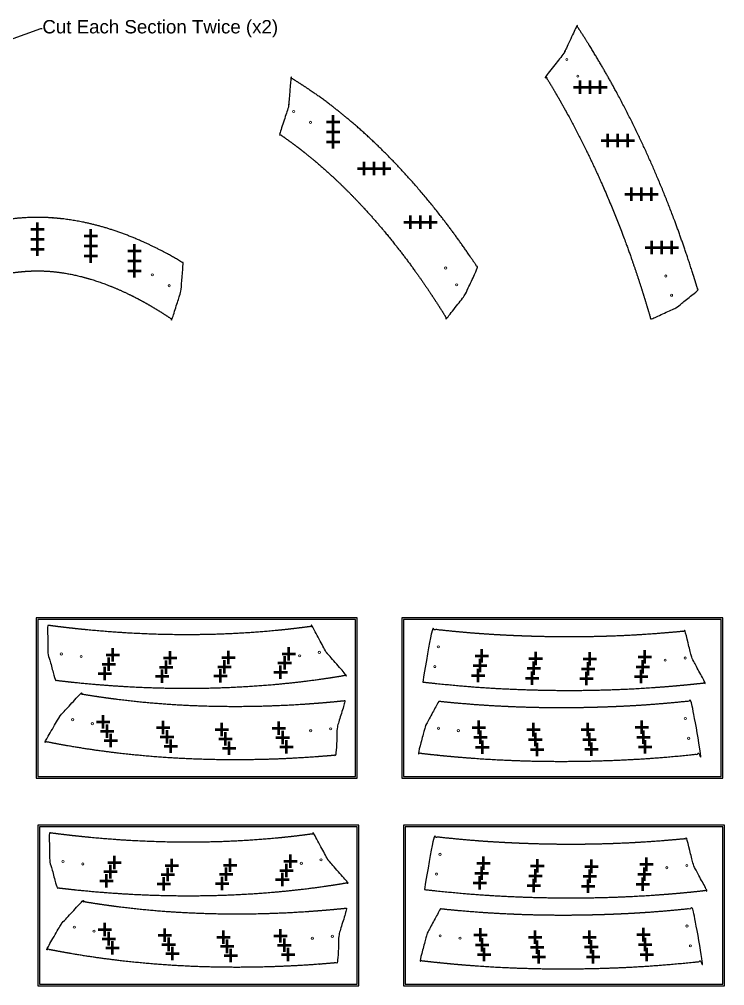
# Model space of a CAD drawing. Header units: inches. Extents: x -241 to 10083, y -1696 to 1281.
# Drawn here: x 5357.7 to 5568.6, y -1667.6 to -1378.5 of the extents above; entities that cross this region are included whole.
import ezdxf
from ezdxf import colors
from ezdxf.entities.mleader import LeaderData, LeaderLine
from ezdxf.math import Vec2, Vec3

# ---------------------------------------------------------------- set-up
doc = ezdxf.new("R2010")
doc.units = ezdxf.units.IN
doc.header["$MEASUREMENT"] = 0
doc.header["$PDMODE"] = 2
doc.header["$PDSIZE"] = 2
for name, color, linetype, lineweight in [('Annotation', 7, 'Continuous', 9), ('Drilling', 3, 'Continuous', 13), ('Engrave', 4, 'Continuous', 50)]:
    doc.layers.add(name, color=color, linetype=linetype, lineweight=lineweight)
doc.layers.add('Cut Sheet', color=1, linetype='Continuous')
doc.styles.get("Standard").update_dxf_attribs({"font": 'Arial.ttf'})

# ---------------------------------------------------------------- blocks, each defined once
blk = doc.blocks.new('*U962')
at = {"layer": 'Engrave'}
blk.add_point((0, 0), dxfattribs=at)
blk = doc.blocks.new('*U963')
at = {"layer": 'Engrave', "color": 0, "linetype": 'ByBlock', "lineweight": -2, "transparency": 16777216}
for p in [(0, 0), (3, 0), (6, 0)]:
    blk.add_blockref('*U962', p, dxfattribs=at)
blk = doc.blocks.new('*U964')
at = {"layer": 'Engrave'}
blk.add_point((0, 0), dxfattribs=at)
blk = doc.blocks.new('*U965')
at = {"layer": 'Engrave', "color": 0, "linetype": 'ByBlock', "lineweight": -2, "transparency": 16777216}
for p in [(0, 0), (3, 0), (6, 0)]:
    blk.add_blockref('*U964', p, dxfattribs=at)
blk = doc.blocks.new('*U966')
at = {"layer": 'Engrave'}
blk.add_point((0, 0), dxfattribs=at)
blk = doc.blocks.new('*U967')
at = {"layer": 'Engrave', "color": 0, "linetype": 'ByBlock', "lineweight": -2, "transparency": 16777216}
for p in [(0, 0), (3, 0), (6, 0)]:
    blk.add_blockref('*U966', p, dxfattribs=at)
blk = doc.blocks.new('*U968')
at = {"layer": 'Engrave'}
blk.add_point((0, 0), dxfattribs=at)
blk = doc.blocks.new('*U969')
at = {"layer": 'Engrave', "color": 0, "linetype": 'ByBlock', "lineweight": -2, "transparency": 16777216}
for p in [(0, 0), (3, 0), (6, 0)]:
    blk.add_blockref('*U968', p, dxfattribs=at)
blk = doc.blocks.new('*U970')
at = {"layer": 'Engrave'}
blk.add_point((0, 0), dxfattribs=at)
blk = doc.blocks.new('*U971')
at = {"layer": 'Engrave', "color": 0, "linetype": 'ByBlock', "lineweight": -2, "transparency": 16777216}
for p in [(0, 0), (3, 0), (6, 0)]:
    blk.add_blockref('*U970', p, dxfattribs=at)
blk = doc.blocks.new('*U972')
at = {"layer": 'Engrave'}
blk.add_point((0, 0), dxfattribs=at)
blk = doc.blocks.new('*U973')
at = {"layer": 'Engrave', "color": 0, "linetype": 'ByBlock', "lineweight": -2, "transparency": 16777216}
for p in [(0, 0), (3, 0), (6, 0)]:
    blk.add_blockref('*U972', p, dxfattribs=at)
blk = doc.blocks.new('*U974')
at = {"layer": 'Engrave'}
blk.add_point((0, 0), dxfattribs=at)
blk = doc.blocks.new('*U975')
at = {"layer": 'Engrave', "color": 0, "linetype": 'ByBlock', "lineweight": -2, "transparency": 16777216}
for p in [(0, 0), (3, 0), (6, 0)]:
    blk.add_blockref('*U974', p, dxfattribs=at)
blk = doc.blocks.new('*U976')
at = {"layer": 'Engrave'}
blk.add_point((0, 0), dxfattribs=at)
blk = doc.blocks.new('*U977')
at = {"layer": 'Engrave', "color": 0, "linetype": 'ByBlock', "lineweight": -2, "transparency": 16777216}
for p in [(0, 0), (3, 0), (6, 0)]:
    blk.add_blockref('*U976', p, dxfattribs=at)
blk = doc.blocks.new('*U978')
at = {"layer": 'Engrave'}
blk.add_point((0, 0), dxfattribs=at)
blk = doc.blocks.new('*U979')
at = {"layer": 'Engrave', "color": 0, "linetype": 'ByBlock', "lineweight": -2, "transparency": 16777216}
for p in [(0, 0), (3, 0), (6, 0)]:
    blk.add_blockref('*U978', p, dxfattribs=at)
blk = doc.blocks.new('*U980')
at = {"layer": 'Engrave'}
blk.add_point((0, 0), dxfattribs=at)
blk = doc.blocks.new('*U981')
at = {"layer": 'Engrave', "color": 0, "linetype": 'ByBlock', "lineweight": -2, "transparency": 16777216}
for p in [(0, 0), (3, 0), (6, 0)]:
    blk.add_blockref('*U980', p, dxfattribs=at)
blk = doc.blocks.new('*U1045')
at = {"layer": 'Engrave'}
blk.add_point((0, 0), dxfattribs=at)
blk = doc.blocks.new('*U1046')
at = {"layer": 'Engrave', "color": 0, "linetype": 'ByBlock', "lineweight": -2, "transparency": 16777216}
for p in [(0, 0), (3, 0), (6, 0)]:
    blk.add_blockref('*U1045', p, dxfattribs=at)
blk = doc.blocks.new('*U1047')
at = {"layer": 'Engrave'}
blk.add_point((0, 0), dxfattribs=at)
blk = doc.blocks.new('*U1048')
at = {"layer": 'Engrave', "color": 0, "linetype": 'ByBlock', "lineweight": -2, "transparency": 16777216}
for p in [(0, 0), (3, 0), (6, 0)]:
    blk.add_blockref('*U1047', p, dxfattribs=at)
blk = doc.blocks.new('*U1049')
at = {"layer": 'Engrave'}
blk.add_point((0, 0), dxfattribs=at)
blk = doc.blocks.new('*U1050')
at = {"layer": 'Engrave', "color": 0, "linetype": 'ByBlock', "lineweight": -2, "transparency": 16777216}
for p in [(0, 0), (3, 0), (6, 0)]:
    blk.add_blockref('*U1049', p, dxfattribs=at)
blk = doc.blocks.new('*U1051')
at = {"layer": 'Engrave'}
blk.add_point((0, 0), dxfattribs=at)
blk = doc.blocks.new('*U1052')
at = {"layer": 'Engrave', "color": 0, "linetype": 'ByBlock', "lineweight": -2, "transparency": 16777216}
for p in [(0, 0), (3, 0), (6, 0)]:
    blk.add_blockref('*U1051', p, dxfattribs=at)
blk = doc.blocks.new('*U1053')
at = {"layer": 'Engrave'}
blk.add_point((0, 0), dxfattribs=at)
blk = doc.blocks.new('*U1054')
at = {"layer": 'Engrave', "color": 0, "linetype": 'ByBlock', "lineweight": -2, "transparency": 16777216}
for p in [(0, 0), (3, 0), (6, 0)]:
    blk.add_blockref('*U1053', p, dxfattribs=at)
blk = doc.blocks.new('*U1055')
at = {"layer": 'Engrave'}
blk.add_point((0, 0), dxfattribs=at)
blk = doc.blocks.new('*U1056')
at = {"layer": 'Engrave', "color": 0, "linetype": 'ByBlock', "lineweight": -2, "transparency": 16777216}
for p in [(0, 0), (3, 0), (6, 0)]:
    blk.add_blockref('*U1055', p, dxfattribs=at)
blk = doc.blocks.new('*U1057')
at = {"layer": 'Engrave'}
blk.add_point((0, 0), dxfattribs=at)
blk = doc.blocks.new('*U1058')
at = {"layer": 'Engrave', "color": 0, "linetype": 'ByBlock', "lineweight": -2, "transparency": 16777216}
for p in [(0, 0), (3, 0), (6, 0)]:
    blk.add_blockref('*U1057', p, dxfattribs=at)
blk = doc.blocks.new('*U1059')
at = {"layer": 'Engrave'}
blk.add_point((0, 0), dxfattribs=at)
blk = doc.blocks.new('*U1060')
at = {"layer": 'Engrave', "color": 0, "linetype": 'ByBlock', "lineweight": -2, "transparency": 16777216}
for p in [(0, 0), (3, 0), (6, 0)]:
    blk.add_blockref('*U1059', p, dxfattribs=at)
blk = doc.blocks.new('*U1083')
at = {"layer": 'Engrave'}
blk.add_point((0, 0), dxfattribs=at)
blk = doc.blocks.new('*U1084')
at = {"layer": 'Engrave', "color": 0, "linetype": 'ByBlock', "lineweight": -2, "transparency": 16777216}
for p in [(0, 0), (3, 0), (6, 0)]:
    blk.add_blockref('*U1083', p, dxfattribs=at)
blk = doc.blocks.new('*U1085')
at = {"layer": 'Engrave'}
blk.add_point((0, 0), dxfattribs=at)
blk = doc.blocks.new('*U1086')
at = {"layer": 'Engrave', "color": 0, "linetype": 'ByBlock', "lineweight": -2, "transparency": 16777216}
for p in [(0, 0), (3, 0), (6, 0)]:
    blk.add_blockref('*U1085', p, dxfattribs=at)
blk = doc.blocks.new('*U1087')
at = {"layer": 'Engrave'}
blk.add_point((0, 0), dxfattribs=at)
blk = doc.blocks.new('*U1088')
at = {"layer": 'Engrave', "color": 0, "linetype": 'ByBlock', "lineweight": -2, "transparency": 16777216}
for p in [(0, 0), (3, 0), (6, 0)]:
    blk.add_blockref('*U1087', p, dxfattribs=at)
blk = doc.blocks.new('*U1089')
at = {"layer": 'Engrave'}
blk.add_point((0, 0), dxfattribs=at)
blk = doc.blocks.new('*U1090')
at = {"layer": 'Engrave', "color": 0, "linetype": 'ByBlock', "lineweight": -2, "transparency": 16777216}
for p in [(0, 0), (3, 0), (6, 0)]:
    blk.add_blockref('*U1089', p, dxfattribs=at)
blk = doc.blocks.new('*U1091')
at = {"layer": 'Engrave'}
blk.add_point((0, 0), dxfattribs=at)
blk = doc.blocks.new('*U1092')
at = {"layer": 'Engrave', "color": 0, "linetype": 'ByBlock', "lineweight": -2, "transparency": 16777216}
for p in [(0, 0), (3, 0), (6, 0)]:
    blk.add_blockref('*U1091', p, dxfattribs=at)
blk = doc.blocks.new('*U1093')
at = {"layer": 'Engrave'}
blk.add_point((0, 0), dxfattribs=at)
blk = doc.blocks.new('*U1094')
at = {"layer": 'Engrave', "color": 0, "linetype": 'ByBlock', "lineweight": -2, "transparency": 16777216}
for p in [(0, 0), (3, 0), (6, 0)]:
    blk.add_blockref('*U1093', p, dxfattribs=at)
blk = doc.blocks.new('*U1095')
at = {"layer": 'Engrave'}
blk.add_point((0, 0), dxfattribs=at)
blk = doc.blocks.new('*U1096')
at = {"layer": 'Engrave', "color": 0, "linetype": 'ByBlock', "lineweight": -2, "transparency": 16777216}
for p in [(0, 0), (3, 0), (6, 0)]:
    blk.add_blockref('*U1095', p, dxfattribs=at)
blk = doc.blocks.new('*U1097')
at = {"layer": 'Engrave'}
blk.add_point((0, 0), dxfattribs=at)
blk = doc.blocks.new('*U1098')
at = {"layer": 'Engrave', "color": 0, "linetype": 'ByBlock', "lineweight": -2, "transparency": 16777216}
for p in [(0, 0), (3, 0), (6, 0)]:
    blk.add_blockref('*U1097', p, dxfattribs=at)
blk = doc.blocks.new('*U1108')
at = {"layer": 'Engrave'}
blk.add_point((0, 0), dxfattribs=at)
blk = doc.blocks.new('*U1109')
at = {"layer": 'Engrave', "color": 0, "linetype": 'ByBlock', "lineweight": -2, "transparency": 16777216}
for p in [(0, 0), (3, 0), (6, 0)]:
    blk.add_blockref('*U1108', p, dxfattribs=at)
blk = doc.blocks.new('*U1110')
at = {"layer": 'Engrave'}
blk.add_point((0, 0), dxfattribs=at)
blk = doc.blocks.new('*U1111')
at = {"layer": 'Engrave', "color": 0, "linetype": 'ByBlock', "lineweight": -2, "transparency": 16777216}
for p in [(0, 0), (3, 0), (6, 0)]:
    blk.add_blockref('*U1110', p, dxfattribs=at)
blk = doc.blocks.new('*U1112')
at = {"layer": 'Engrave'}
blk.add_point((0, 0), dxfattribs=at)
blk = doc.blocks.new('*U1113')
at = {"layer": 'Engrave', "color": 0, "linetype": 'ByBlock', "lineweight": -2, "transparency": 16777216}
for p in [(0, 0), (3, 0), (6, 0)]:
    blk.add_blockref('*U1112', p, dxfattribs=at)
blk = doc.blocks.new('*U1114')
at = {"layer": 'Engrave'}
blk.add_point((0, 0), dxfattribs=at)
blk = doc.blocks.new('*U1115')
at = {"layer": 'Engrave', "color": 0, "linetype": 'ByBlock', "lineweight": -2, "transparency": 16777216}
for p in [(0, 0), (3, 0), (6, 0)]:
    blk.add_blockref('*U1114', p, dxfattribs=at)
blk = doc.blocks.new('*U1116')
at = {"layer": 'Engrave'}
blk.add_point((0, 0), dxfattribs=at)
blk = doc.blocks.new('*U1117')
at = {"layer": 'Engrave', "color": 0, "linetype": 'ByBlock', "lineweight": -2, "transparency": 16777216}
for p in [(0, 0), (3, 0), (6, 0)]:
    blk.add_blockref('*U1116', p, dxfattribs=at)
blk = doc.blocks.new('*U1118')
at = {"layer": 'Engrave'}
blk.add_point((0, 0), dxfattribs=at)
blk = doc.blocks.new('*U1119')
at = {"layer": 'Engrave', "color": 0, "linetype": 'ByBlock', "lineweight": -2, "transparency": 16777216}
for p in [(0, 0), (3, 0), (6, 0)]:
    blk.add_blockref('*U1118', p, dxfattribs=at)
blk = doc.blocks.new('*U1120')
at = {"layer": 'Engrave'}
blk.add_point((0, 0), dxfattribs=at)
blk = doc.blocks.new('*U1121')
at = {"layer": 'Engrave', "color": 0, "linetype": 'ByBlock', "lineweight": -2, "transparency": 16777216}
for p in [(0, 0), (3, 0), (6, 0)]:
    blk.add_blockref('*U1120', p, dxfattribs=at)
blk = doc.blocks.new('*U1122')
at = {"layer": 'Engrave'}
blk.add_point((0, 0), dxfattribs=at)
blk = doc.blocks.new('*U1123')
at = {"layer": 'Engrave', "color": 0, "linetype": 'ByBlock', "lineweight": -2, "transparency": 16777216}
for p in [(0, 0), (3, 0), (6, 0)]:
    blk.add_blockref('*U1122', p, dxfattribs=at)
blk = doc.blocks.new('*U1146')
at = {"layer": 'Engrave'}
blk.add_point((0, 0), dxfattribs=at)
blk = doc.blocks.new('*U1147')
at = {"layer": 'Engrave', "color": 0, "linetype": 'ByBlock', "lineweight": -2, "transparency": 16777216}
for p in [(0, 0), (3, 0), (6, 0)]:
    blk.add_blockref('*U1146', p, dxfattribs=at)
blk = doc.blocks.new('*U1148')
at = {"layer": 'Engrave'}
blk.add_point((0, 0), dxfattribs=at)
blk = doc.blocks.new('*U1149')
at = {"layer": 'Engrave', "color": 0, "linetype": 'ByBlock', "lineweight": -2, "transparency": 16777216}
for p in [(0, 0), (3, 0), (6, 0)]:
    blk.add_blockref('*U1148', p, dxfattribs=at)
blk = doc.blocks.new('*U1150')
at = {"layer": 'Engrave'}
blk.add_point((0, 0), dxfattribs=at)
blk = doc.blocks.new('*U1151')
at = {"layer": 'Engrave', "color": 0, "linetype": 'ByBlock', "lineweight": -2, "transparency": 16777216}
for p in [(0, 0), (3, 0), (6, 0)]:
    blk.add_blockref('*U1150', p, dxfattribs=at)
blk = doc.blocks.new('*U1152')
at = {"layer": 'Engrave'}
blk.add_point((0, 0), dxfattribs=at)
blk = doc.blocks.new('*U1153')
at = {"layer": 'Engrave', "color": 0, "linetype": 'ByBlock', "lineweight": -2, "transparency": 16777216}
for p in [(0, 0), (3, 0), (6, 0)]:
    blk.add_blockref('*U1152', p, dxfattribs=at)
blk = doc.blocks.new('*U1154')
at = {"layer": 'Engrave'}
blk.add_point((0, 0), dxfattribs=at)
blk = doc.blocks.new('*U1155')
at = {"layer": 'Engrave', "color": 0, "linetype": 'ByBlock', "lineweight": -2, "transparency": 16777216}
for p in [(0, 0), (3, 0), (6, 0)]:
    blk.add_blockref('*U1154', p, dxfattribs=at)
blk = doc.blocks.new('*U1156')
at = {"layer": 'Engrave'}
blk.add_point((0, 0), dxfattribs=at)
blk = doc.blocks.new('*U1157')
at = {"layer": 'Engrave', "color": 0, "linetype": 'ByBlock', "lineweight": -2, "transparency": 16777216}
for p in [(0, 0), (3, 0), (6, 0)]:
    blk.add_blockref('*U1156', p, dxfattribs=at)
blk = doc.blocks.new('*U1158')
at = {"layer": 'Engrave'}
blk.add_point((0, 0), dxfattribs=at)
blk = doc.blocks.new('*U1159')
at = {"layer": 'Engrave', "color": 0, "linetype": 'ByBlock', "lineweight": -2, "transparency": 16777216}
for p in [(0, 0), (3, 0), (6, 0)]:
    blk.add_blockref('*U1158', p, dxfattribs=at)
blk = doc.blocks.new('*U1160')
at = {"layer": 'Engrave'}
blk.add_point((0, 0), dxfattribs=at)
blk = doc.blocks.new('*U1161')
at = {"layer": 'Engrave', "color": 0, "linetype": 'ByBlock', "lineweight": -2, "transparency": 16777216}
for p in [(0, 0), (3, 0), (6, 0)]:
    blk.add_blockref('*U1160', p, dxfattribs=at)

msp = doc.modelspace()

# ---------------------------------------------------------------- linework, layer by layer
for points, weights, knots in [([(5520.50573, -1388.67196), (5520.55197, -1388.61266), (5520.59126, -1388.54854), (5520.6231, -1388.48042), (5521.87175, -1385.80889), (5523.1204, -1383.13735), (5524.36905, -1380.46582), (5527.84262, -1385.74196), (5533.65171, -1395.33116), (5541.63718, -1410.51146), (5548.22523, -1424.91453), (5554.50329, -1440.78014), (5558.33808, -1452.13041), (5560.36941, -1458.80551), (5560.61746, -1459.63169), (5558.46906, -1461.33632), (5556.32066, -1463.04095), (5554.17226, -1464.74558), (5554.10894, -1464.79582), (5554.04002, -1464.83805), (5553.96651, -1464.87166), (5551.47232, -1466.01201), (5548.97813, -1467.15237), (5546.48395, -1468.29272), (5545.75688, -1465.75372), (5544.99989, -1463.2244), (5542.2653, -1454.47413), (5540.13383, -1448.30955), (5532.56229, -1428.46904), (5526.34534, -1415.12218), (5517.78963, -1400.16353), (5516.44445, -1397.8932), (5515.06529, -1395.64818), (5516.87877, -1393.32277), (5518.69225, -1390.99736), (5520.50573, -1388.67196)], [1, 0.995781402506, 0.995781402506, 1, 1, 1, 1, 1, 1, 1, 1, 1, 1, 1, 1, 1, 1, 1, 0.995129657293, 0.995129657293, 1, 1, 1, 1, 1, 1, 1, 1, 1, 1, 1, 1, 1, 1, 1, 1], [0, 0, 0, 0, 0.225114748, 0.225114748, 0.225114748, 1.225114748, 1.225114748, 1.225114748, 31.127576731, 54.258524756, 82.409149586, 106.07169862, 135.020528925, 139.104480647, 139.104480647, 139.104480647, 140.104480647, 140.104480647, 140.104480647, 140.346380238, 140.346380238, 140.346380238, 141.346380238, 141.346380238, 141.346380238, 154.451564465, 154.451564465, 186.872550244, 186.872550244, 260.21583133, 260.21583133, 273.495804016, 273.495804016, 273.495804016, 274.495804016, 274.495804016, 274.495804016, 274.495804016]), ([(5438.12923, -1404.78515), (5438.15322, -1404.71101), (5438.16842, -1404.63459), (5438.17463, -1404.55691), (5438.40125, -1401.72059), (5438.62788, -1398.88426), (5438.8545, -1396.04794), (5440.72621, -1397.18121), (5445.91551, -1400.51853), (5453.79251, -1406.39984), (5464.04743, -1415.29024), (5474.42189, -1425.96), (5484.94504, -1438.74817), (5491.34598, -1447.73209), (5494.52133, -1452.53005), (5494.74397, -1452.86822), (5493.49532, -1455.53975), (5492.24667, -1458.21128), (5490.99802, -1460.88282), (5490.96618, -1460.95094), (5490.92689, -1461.01506), (5490.88064, -1461.07436), (5489.06716, -1463.39976), (5487.25368, -1465.72517), (5485.4402, -1468.05057), (5483.01807, -1464.10775), (5480.49115, -1460.24294), (5473.7232, -1450.54588), (5469.32512, -1444.84302), (5461.76028, -1436.07917), (5458.75601, -1432.83372), (5452.54864, -1426.64101), (5449.34424, -1423.69374), (5444.25247, -1419.4168), (5442.44459, -1417.97081), (5438.93082, -1415.30775), (5437.22625, -1414.08031), (5435.5011, -1412.90659), (5436.37715, -1410.19944), (5437.25319, -1407.4923), (5438.12923, -1404.78515)], [1, 0.995471879, 0.995471879, 1, 1, 1, 1, 1, 1, 1, 1, 1, 1, 1, 1, 1, 1, 1, 1, 0.995781402506, 0.995781402506, 1, 1, 1, 1, 1, 1, 1, 1, 1, 1, 1, 1, 1, 1, 1, 1, 1, 1, 1, 1], [0, 0, 0, 0, 0.233236093, 0.233236093, 0.233236093, 1.233236093, 1.233236093, 1.233236093, 11.587544879, 30.418274513, 47.728379225, 75.804448702, 100.760468039, 126.079532781, 127.996088127, 127.996088127, 127.996088127, 128.996088127, 128.996088127, 128.996088127, 129.221202875, 129.221202875, 129.221202875, 130.221202875, 130.221202875, 130.221202875, 153.544152163, 153.544152163, 190.147074136, 190.147074136, 212.920970909, 212.920970909, 235.694867681, 235.694867681, 247.894279133, 247.894279133, 259.123935868, 259.123935868, 259.123935868, 260.123935868, 260.123935868, 260.123935868, 260.123935868]), ([(5322.1549, -1459.78374), (5322.14869, -1459.70607), (5322.13349, -1459.62964), (5322.1095, -1459.55551), (5321.23346, -1456.84836), (5320.35742, -1454.14121), (5319.48138, -1451.43406), (5321.51936, -1450.20011), (5326.6825, -1447.27841), (5334.42098, -1443.68701), (5344.09253, -1440.30208), (5353.20792, -1438.2942), (5360.09397, -1437.8114), (5362.88267, -1437.79226), (5363.07559, -1437.79179), (5363.2685, -1437.79226), (5366.0572, -1437.8114), (5372.94325, -1438.2942), (5382.05864, -1440.30208), (5391.73019, -1443.68701), (5399.46867, -1447.27841), (5404.63182, -1450.20011), (5406.66979, -1451.43406), (5406.44317, -1454.27039), (5406.21654, -1457.10671), (5405.98992, -1459.94304), (5405.98371, -1460.02071), (5405.96851, -1460.09714), (5405.94452, -1460.17127), (5405.06848, -1462.87842), (5404.19244, -1465.58557), (5403.3164, -1468.29272), (5403.16742, -1468.19136), (5403.01829, -1468.0904), (5399.55663, -1465.75872), (5396.16997, -1463.72769), (5389.2749, -1460.14648), (5385.7773, -1458.60261), (5378.74761, -1456.10886), (5375.20431, -1455.15613), (5370.3537, -1454.32079), (5369.00083, -1454.14021), (5366.28959, -1453.88682), (5364.93346, -1453.81409), (5363.41191, -1453.79379), (5363.24344, -1453.79239), (5363.07559, -1453.79185), (5362.90773, -1453.79239), (5362.73926, -1453.79379), (5361.21772, -1453.81409), (5359.86159, -1453.88682), (5357.15034, -1454.14021), (5355.79747, -1454.32079), (5350.94686, -1455.15613), (5347.40356, -1456.10886), (5340.37387, -1458.60261), (5336.87628, -1460.14648), (5329.98121, -1463.72769), (5326.59454, -1465.75872), (5323.13288, -1468.0904), (5322.98375, -1468.19136), (5322.83477, -1468.29272), (5322.60815, -1465.45639), (5322.38153, -1462.62007), (5322.1549, -1459.78374)], [1, 0.995471879, 0.995471879, 1, 1, 1, 1, 1, 1, 1, 1, 1, 1, 1, 1, 1, 1, 1, 1, 1, 1, 1, 1, 1, 1, 1, 0.995471879, 0.995471879, 1, 1, 1, 1, 1, 1, 1, 1, 1, 1, 1, 1, 1, 1, 1, 1, 1, 1, 1, 1, 1, 1, 1, 1, 1, 1, 1, 1, 1, 1, 1, 1, 1, 1, 1, 1, 1], [0, 0, 0, 0, 0.233236093, 0.233236093, 0.233236093, 1.233236093, 1.233236093, 1.233236093, 12.507360994, 29.295636046, 41.547369164, 60.980989201, 73.25950296, 74.17196824, 74.17196824, 74.17196824, 75.08443352, 87.362947278, 106.796567315, 119.048300433, 135.836575486, 147.110700386, 147.110700386, 147.110700386, 148.110700386, 148.110700386, 148.110700386, 148.343936479, 148.343936479, 148.343936479, 149.343936479, 149.343936479, 149.343936479, 150.313691195, 150.313691195, 171.830962956, 171.830962956, 193.348234717, 193.348234717, 214.865506477, 214.865506477, 223.302864521, 223.302864521, 231.740222564, 231.740222564, 232.79216149, 232.79216149, 232.79216149, 233.844100417, 233.844100417, 242.28145846, 242.28145846, 250.718816503, 250.718816503, 272.236088264, 272.236088264, 293.753360025, 293.753360025, 315.270631785, 315.270631785, 316.240386501, 316.240386501, 316.240386501, 317.240386501, 317.240386501, 317.240386501, 317.240386501]), ([(5449.46044, -1567.89672), (5449.49626, -1567.96283), (5449.53928, -1568.02451), (5449.58896, -1568.08096), (5451.53706, -1570.29481), (5453.48517, -1572.50865), (5455.43328, -1574.72249), (5449.20773, -1575.79299), (5438.09482, -1577.27673), (5420.98713, -1578.51619), (5405.15117, -1578.78631), (5388.09912, -1578.1868), (5376.16295, -1577.1563), (5369.23293, -1576.34507), (5368.37654, -1576.24158), (5367.6747, -1573.59039), (5366.97287, -1570.9392), (5366.27103, -1568.28801), (5366.25035, -1568.20987), (5366.23924, -1568.12981), (5366.23787, -1568.04899), (5366.19156, -1565.30687), (5366.14524, -1562.56475), (5366.09892, -1559.82263), (5368.71663, -1560.17297), (5371.33745, -1560.49201), (5380.45062, -1561.48967), (5386.95292, -1562.00472), (5408.16525, -1563.01046), (5422.88478, -1562.6575), (5440.01768, -1560.80675), (5442.63667, -1560.48311), (5445.24609, -1560.11821), (5446.65087, -1562.71104), (5448.05565, -1565.30388), (5449.46044, -1567.89672)], [1, 0.995781402506, 0.995781402506, 1, 1, 1, 1, 1, 1, 1, 1, 1, 1, 1, 1, 1, 1, 1, 0.995129657293, 0.995129657293, 1, 1, 1, 1, 1, 1, 1, 1, 1, 1, 1, 1, 1, 1, 1, 1], [0, 0, 0, 0, 0.225114748, 0.225114748, 0.225114748, 1.225114748, 1.225114748, 1.225114748, 31.127576731, 54.258524756, 82.409149586, 106.07169862, 135.020528925, 139.104480647, 139.104480647, 139.104480647, 140.104480647, 140.104480647, 140.104480647, 140.346380238, 140.346380238, 140.346380238, 141.346380238, 141.346380238, 141.346380238, 154.451564465, 154.451564465, 186.872550244, 186.872550244, 260.21583133, 260.21583133, 273.495804016, 273.495804016, 273.495804016, 274.495804016, 274.495804016, 274.495804016, 274.495804016]), ([(5478.27565, -1576.80106), (5479.22427, -1571.53786), (5480.17288, -1566.27466), (5481.1215, -1561.01146), (5483.75934, -1561.28709), (5486.35476, -1561.55502), (5490.06167, -1561.9033), (5491.2056, -1562.00592), (5493.59615, -1562.20648), (5494.84849, -1562.30314), (5497.36611, -1562.48176), (5498.6286, -1562.56354), (5501.84598, -1562.75385), (5503.80574, -1562.8529), (5509.0652, -1563.08042), (5512.35589, -1563.18347), (5518.91904, -1563.30196), (5522.19135, -1563.31698), (5528.7394, -1563.25385), (5532.01431, -1563.17634), (5538.55932, -1562.9302), (5541.82822, -1562.76145), (5548.98106, -1562.28928), (5552.86322, -1561.96615), (5556.73621, -1561.57531), (5557.41607, -1564.23222), (5558.09592, -1566.88913), (5558.77578, -1569.54604), (5558.79582, -1569.62434), (5558.82516, -1569.69966), (5558.86337, -1569.77089), (5560.15989, -1572.18758), (5561.45641, -1574.60428), (5562.75293, -1577.02097), (5558.47644, -1577.50779), (5549.02282, -1578.40555), (5535.15905, -1579.16221), (5520.35939, -1579.39272), (5506.06619, -1579.05031), (5491.74864, -1578.2115), (5482.68165, -1577.26231), (5478.27565, -1576.80106)], [1, 1, 1, 1, 1, 1, 1, 1, 1, 1, 1, 1, 1, 1, 1, 1, 1, 1, 1, 1, 1, 1, 1, 1, 1, 1, 1, 1, 0.995129657293, 0.995129657293, 1, 1, 1, 1, 1, 1, 1, 1, 1, 1, 1, 1], [0, 0, 0, 0, 1, 1, 1, 13.616866737, 13.616866737, 19.307316979, 19.307316979, 25.593788078, 25.593788078, 31.880259176, 31.880259176, 41.569691912, 41.569691912, 57.780184802, 57.780184802, 73.990677691, 73.990677691, 90.201170581, 90.201170581, 106.411663471, 106.411663471, 125.727465023, 125.727465023, 125.727465023, 126.727465023, 126.727465023, 126.727465023, 126.969364615, 126.969364615, 126.969364615, 127.969364615, 127.969364615, 127.969364615, 148.346556512, 172.921340481, 193.688583951, 218.413528561, 240.600613266, 261.573956279, 261.573956279, 261.573956279, 261.573956279]), ([(5369.95032, -1586.77892), (5369.89901, -1586.83389), (5369.8542, -1586.89428), (5369.81645, -1586.95931), (5368.33617, -1589.5098), (5366.85589, -1592.06029), (5365.37562, -1594.61078), (5371.56706, -1595.86354), (5382.63164, -1597.6728), (5399.69558, -1599.41384), (5415.51679, -1600.14864), (5432.57908, -1600.04986), (5444.54036, -1599.37013), (5451.49121, -1598.76265), (5452.35026, -1598.68433), (5452.47704, -1595.94475), (5452.60382, -1593.20517), (5452.7306, -1590.46559), (5452.73434, -1590.38485), (5452.74779, -1590.30515), (5452.77076, -1590.22765), (5453.55011, -1587.5982), (5454.32945, -1584.96875), (5455.1088, -1582.33931), (5452.48193, -1582.61267), (5449.85288, -1582.85465), (5440.71435, -1583.58441), (5434.19973, -1583.9084), (5412.96703, -1584.29112), (5398.2642, -1583.50629), (5381.193, -1581.15349), (5378.58464, -1580.75311), (5375.98705, -1580.31178), (5373.97481, -1582.4675), (5371.96257, -1584.62321), (5369.95032, -1586.77892)], [1, 0.995781402506, 0.995781402506, 1, 1, 1, 1, 1, 1, 1, 1, 1, 1, 1, 1, 1, 1, 1, 0.995129657293, 0.995129657293, 1, 1, 1, 1, 1, 1, 1, 1, 1, 1, 1, 1, 1, 1, 1, 1], [0, 0, 0, 0, 0.225114748, 0.225114748, 0.225114748, 1.225114748, 1.225114748, 1.225114748, 31.127576731, 54.258524756, 82.409149586, 106.07169862, 135.020528925, 139.104480647, 139.104480647, 139.104480647, 140.104480647, 140.104480647, 140.104480647, 140.346380238, 140.346380238, 140.346380238, 141.346380238, 141.346380238, 141.346380238, 154.451564465, 154.451564465, 186.872550244, 186.872550244, 260.21583133, 260.21583133, 273.495804016, 273.495804016, 273.495804016, 274.495804016, 274.495804016, 274.495804016, 274.495804016]), ([(5483.06329, -1582.59771), (5486.934, -1583.0105), (5490.81426, -1583.35563), (5497.96431, -1583.86833), (5501.2322, -1584.0556), (5507.77571, -1584.33884), (5511.05013, -1584.4349), (5517.59772, -1584.53515), (5520.87005, -1584.53868), (5527.43377, -1584.45739), (5530.725, -1584.37298), (5535.98566, -1584.17528), (5537.94595, -1584.08734), (5541.16436, -1583.91527), (5542.42729, -1583.84065), (5544.94589, -1583.67629), (5546.19875, -1583.58673), (5548.5904, -1583.39973), (5549.73489, -1583.30359), (5553.44372, -1582.97632), (5556.04061, -1582.72311), (5558.67998, -1582.46244), (5559.59875, -1587.73093), (5560.51752, -1592.99942), (5561.43628, -1598.26791), (5557.02774, -1598.70418), (5547.95552, -1599.60197), (5533.63345, -1600.35962), (5519.33854, -1600.62102), (5504.54041, -1600.30663), (5490.68116, -1599.4714), (5481.23278, -1598.52007), (5476.95912, -1598.00903), (5477.65402, -1595.35601), (5478.34893, -1592.703), (5479.04383, -1590.04999), (5479.06432, -1589.97179), (5479.09408, -1589.89664), (5479.1327, -1589.82563), (5480.44289, -1587.41633), (5481.75309, -1585.00702), (5483.06329, -1582.59771)], [1, 1, 1, 1, 1, 1, 1, 1, 1, 1, 1, 1, 1, 1, 1, 1, 1, 1, 1, 1, 1, 1, 1, 1, 1, 1, 1, 1, 1, 1, 1, 1, 1, 1, 1, 1, 0.995129657293, 0.995129657293, 1, 1, 1, 1], [0, 0, 0, 0, 19.315801552, 19.315801552, 35.526294442, 35.526294442, 51.736787332, 51.736787332, 67.947280222, 67.947280222, 84.157773112, 84.157773112, 93.847205848, 93.847205848, 100.133676946, 100.133676946, 106.420148044, 106.420148044, 112.110598287, 112.110598287, 124.727465023, 124.727465023, 124.727465023, 125.727465023, 125.727465023, 125.727465023, 146.700808037, 168.887892741, 193.612837351, 214.380080821, 238.95486479, 259.332056688, 259.332056688, 259.332056688, 260.332056688, 260.332056688, 260.332056688, 260.573956279, 260.573956279, 260.573956279, 261.573956279, 261.573956279, 261.573956279, 261.573956279]), ([(5449.96044, -1629.96992), (5449.99626, -1630.03604), (5450.03928, -1630.09771), (5450.08896, -1630.15417), (5452.03707, -1632.36801), (5453.98517, -1634.58185), (5455.93328, -1636.79569), (5449.70774, -1637.86619), (5438.59482, -1639.34993), (5421.48713, -1640.58939), (5405.65117, -1640.85952), (5388.59913, -1640.26), (5376.66295, -1639.2295), (5369.73293, -1638.41828), (5368.87654, -1638.31478), (5368.17471, -1635.66359), (5367.47287, -1633.0124), (5366.77103, -1630.36122), (5366.75035, -1630.28308), (5366.73924, -1630.20301), (5366.73788, -1630.12219), (5366.69156, -1627.38007), (5366.64524, -1624.63795), (5366.59892, -1621.89583), (5369.21663, -1622.24617), (5371.83745, -1622.56521), (5380.95063, -1623.56288), (5387.45293, -1624.07793), (5408.66525, -1625.08366), (5423.38478, -1624.7307), (5440.51768, -1622.87996), (5443.13667, -1622.55631), (5445.74609, -1622.19141), (5447.15087, -1624.78425), (5448.55566, -1627.37708), (5449.96044, -1629.96992)], [1, 0.995781402506, 0.995781402506, 1, 1, 1, 1, 1, 1, 1, 1, 1, 1, 1, 1, 1, 1, 1, 0.995129657293, 0.995129657293, 1, 1, 1, 1, 1, 1, 1, 1, 1, 1, 1, 1, 1, 1, 1, 1], [0, 0, 0, 0, 0.225114748, 0.225114748, 0.225114748, 1.225114748, 1.225114748, 1.225114748, 31.127576731, 54.258524756, 82.409149586, 106.07169862, 135.020528925, 139.104480647, 139.104480647, 139.104480647, 140.104480647, 140.104480647, 140.104480647, 140.346380238, 140.346380238, 140.346380238, 141.346380238, 141.346380238, 141.346380238, 154.451564465, 154.451564465, 186.872550244, 186.872550244, 260.21583133, 260.21583133, 273.495804016, 273.495804016, 273.495804016, 274.495804016, 274.495804016, 274.495804016, 274.495804016]), ([(5478.77566, -1638.87426), (5479.72427, -1633.61106), (5480.67288, -1628.34786), (5481.6215, -1623.08467), (5484.25934, -1623.36029), (5486.85476, -1623.62822), (5490.56168, -1623.97651), (5491.7056, -1624.07913), (5494.09616, -1624.27968), (5495.34849, -1624.37634), (5497.86611, -1624.55497), (5499.1286, -1624.63674), (5502.34598, -1624.82705), (5504.30574, -1624.92611), (5509.5652, -1625.15362), (5512.85589, -1625.25668), (5519.41905, -1625.37517), (5522.69135, -1625.39018), (5529.2394, -1625.32705), (5532.51431, -1625.24955), (5539.05932, -1625.0034), (5542.32822, -1624.83465), (5549.48106, -1624.36249), (5553.36322, -1624.03935), (5557.23621, -1623.64851), (5557.91607, -1626.30542), (5558.59593, -1628.96233), (5559.27578, -1631.61924), (5559.29582, -1631.69755), (5559.32516, -1631.77286), (5559.36337, -1631.84409), (5560.65989, -1634.26079), (5561.95641, -1636.67748), (5563.25293, -1639.09418), (5558.97645, -1639.58099), (5549.52282, -1640.47875), (5535.65906, -1641.23542), (5520.85939, -1641.46593), (5506.56619, -1641.12351), (5492.24864, -1640.2847), (5483.18166, -1639.33551), (5478.77566, -1638.87426)], [1, 1, 1, 1, 1, 1, 1, 1, 1, 1, 1, 1, 1, 1, 1, 1, 1, 1, 1, 1, 1, 1, 1, 1, 1, 1, 1, 1, 0.995129657293, 0.995129657293, 1, 1, 1, 1, 1, 1, 1, 1, 1, 1, 1, 1], [0, 0, 0, 0, 1, 1, 1, 13.616866737, 13.616866737, 19.307316979, 19.307316979, 25.593788078, 25.593788078, 31.880259176, 31.880259176, 41.569691912, 41.569691912, 57.780184802, 57.780184802, 73.990677691, 73.990677691, 90.201170581, 90.201170581, 106.411663471, 106.411663471, 125.727465023, 125.727465023, 125.727465023, 126.727465023, 126.727465023, 126.727465023, 126.969364615, 126.969364615, 126.969364615, 127.969364615, 127.969364615, 127.969364615, 148.346556512, 172.921340481, 193.688583951, 218.413528561, 240.600613266, 261.573956279, 261.573956279, 261.573956279, 261.573956279]), ([(5370.45032, -1648.85212), (5370.39901, -1648.90709), (5370.3542, -1648.96748), (5370.31645, -1649.03252), (5368.83617, -1651.58301), (5367.3559, -1654.1335), (5365.87562, -1656.68399), (5372.06706, -1657.93674), (5383.13164, -1659.746), (5400.19558, -1661.48704), (5416.01679, -1662.22184), (5433.07909, -1662.12306), (5445.04036, -1661.44334), (5451.99121, -1660.83586), (5452.85026, -1660.75754), (5452.97704, -1658.01796), (5453.10382, -1655.27838), (5453.2306, -1652.5388), (5453.23434, -1652.45805), (5453.24779, -1652.37835), (5453.27076, -1652.30085), (5454.05011, -1649.6714), (5454.82946, -1647.04196), (5455.6088, -1644.41251), (5452.98194, -1644.68587), (5450.35288, -1644.92785), (5441.21435, -1645.65762), (5434.69974, -1645.9816), (5413.46703, -1646.36432), (5398.76421, -1645.57949), (5381.69301, -1643.22669), (5379.08464, -1642.82632), (5376.48706, -1642.38499), (5374.47481, -1644.5407), (5372.46257, -1646.69641), (5370.45032, -1648.85212)], [1, 0.995781402506, 0.995781402506, 1, 1, 1, 1, 1, 1, 1, 1, 1, 1, 1, 1, 1, 1, 1, 0.995129657293, 0.995129657293, 1, 1, 1, 1, 1, 1, 1, 1, 1, 1, 1, 1, 1, 1, 1, 1], [0, 0, 0, 0, 0.225114748, 0.225114748, 0.225114748, 1.225114748, 1.225114748, 1.225114748, 31.127576731, 54.258524756, 82.409149586, 106.07169862, 135.020528925, 139.104480647, 139.104480647, 139.104480647, 140.104480647, 140.104480647, 140.104480647, 140.346380238, 140.346380238, 140.346380238, 141.346380238, 141.346380238, 141.346380238, 154.451564465, 154.451564465, 186.872550244, 186.872550244, 260.21583133, 260.21583133, 273.495804016, 273.495804016, 273.495804016, 274.495804016, 274.495804016, 274.495804016, 274.495804016]), ([(5483.56329, -1644.67092), (5487.434, -1645.0837), (5491.31426, -1645.42883), (5498.46431, -1645.94153), (5501.7322, -1646.12881), (5508.27571, -1646.41204), (5511.55013, -1646.50811), (5518.09772, -1646.60835), (5521.37006, -1646.61188), (5527.93378, -1646.53059), (5531.225, -1646.44619), (5536.48567, -1646.24849), (5538.44595, -1646.16054), (5541.66436, -1645.98847), (5542.9273, -1645.91385), (5545.44589, -1645.7495), (5546.69875, -1645.65994), (5549.0904, -1645.47293), (5550.23489, -1645.3768), (5553.94372, -1645.04953), (5556.54062, -1644.79631), (5559.17998, -1644.53564), (5560.09875, -1649.80413), (5561.01752, -1655.07262), (5561.93629, -1660.34111), (5557.52774, -1660.77738), (5548.45553, -1661.67517), (5534.13345, -1662.43282), (5519.83854, -1662.69422), (5505.04042, -1662.37983), (5491.18116, -1661.5446), (5481.73278, -1660.59328), (5477.45912, -1660.08223), (5478.15403, -1657.42922), (5478.84893, -1654.7762), (5479.54384, -1652.12319), (5479.56432, -1652.045), (5479.59408, -1651.96985), (5479.6327, -1651.89884), (5480.9429, -1649.48953), (5482.25309, -1647.08022), (5483.56329, -1644.67092)], [1, 1, 1, 1, 1, 1, 1, 1, 1, 1, 1, 1, 1, 1, 1, 1, 1, 1, 1, 1, 1, 1, 1, 1, 1, 1, 1, 1, 1, 1, 1, 1, 1, 1, 1, 1, 0.995129657293, 0.995129657293, 1, 1, 1, 1], [0, 0, 0, 0, 19.315801552, 19.315801552, 35.526294442, 35.526294442, 51.736787332, 51.736787332, 67.947280222, 67.947280222, 84.157773112, 84.157773112, 93.847205848, 93.847205848, 100.133676946, 100.133676946, 106.420148044, 106.420148044, 112.110598287, 112.110598287, 124.727465023, 124.727465023, 124.727465023, 125.727465023, 125.727465023, 125.727465023, 146.700808037, 168.887892741, 193.612837351, 214.380080821, 238.95486479, 259.332056688, 259.332056688, 259.332056688, 260.332056688, 260.332056688, 260.332056688, 260.573956279, 260.573956279, 260.573956279, 261.573956279, 261.573956279, 261.573956279, 261.573956279])]:
    msp.add_rational_spline(points, weights, degree=3, knots=knots)
at = {"layer": 'Cut Sheet'}
for points in [[(5362.72206, -1557.55994), (5362.72206, -1605.55994), (5458.72206, -1605.55994), (5458.72206, -1557.55994)], [(5363.22206, -1558.05994), (5363.22206, -1605.05994), (5458.22206, -1605.05994), (5458.22206, -1558.05994)], [(5472.0765, -1557.55994), (5472.0765, -1605.55994), (5568.0765, -1605.55994), (5568.0765, -1557.55994)], [(5472.5765, -1558.05994), (5472.5765, -1605.05994), (5567.5765, -1605.05994), (5567.5765, -1558.05994)], [(5363.22206, -1619.63314), (5363.22206, -1667.63314), (5459.22206, -1667.63314), (5459.22206, -1619.63314)], [(5363.72206, -1620.13314), (5363.72206, -1667.13314), (5458.72206, -1667.13314), (5458.72206, -1620.13314)], [(5472.5765, -1619.63314), (5472.5765, -1667.63314), (5568.5765, -1667.63314), (5568.5765, -1619.63314)], [(5473.0765, -1620.13314), (5473.0765, -1667.13314), (5568.0765, -1667.13314), (5568.0765, -1620.13314)]]:
    msp.add_lwpolyline(points, close=True, dxfattribs=at)
at = {"layer": 'Drilling'}
for centre in [(5521.37003, -1390.5606), (5524.67575, -1395.56782), (5439.69578, -1406.10814), (5444.73175, -1409.36991), (5485.13351, -1452.94857), (5397.43915, -1454.97075), (5551.00454, -1455.32988), (5402.47512, -1458.23251), (5488.43923, -1457.95579), (5552.70198, -1461.08477), (5482.9679, -1566.27074), (5370.21428, -1568.40647), (5376.16738, -1569.15521), (5441.47182, -1568.95688), (5447.38373, -1567.93253), (5556.76221, -1569.62301), (5481.90363, -1572.1756), (5550.79749, -1570.27275), (5373.62098, -1588.06), (5379.50028, -1589.25743), (5556.8038, -1587.71117), (5444.77077, -1591.37235), (5450.74328, -1590.79866), (5482.99167, -1590.64514), (5488.95261, -1591.32867), (5557.83458, -1593.62196), (5370.71428, -1630.47967), (5447.88373, -1630.00573), (5483.4679, -1628.34394), (5376.66738, -1631.22841), (5441.97182, -1631.03009), (5551.2975, -1632.34595), (5557.26221, -1631.69621), (5482.40364, -1634.2488), (5374.12099, -1650.1332), (5557.3038, -1649.78437), (5380.00029, -1651.33063), (5445.27077, -1653.44556), (5451.24328, -1652.87187), (5483.49167, -1652.71834), (5489.45261, -1653.40188), (5558.33458, -1655.69516)]:
    msp.add_circle(centre, 0.3225, dxfattribs=at)

# ---------------------------------------------------------------- block references
at = {"layer": 'Engrave', "xscale": -1}
for name, p in [('*U981', (5531.39654, -1398.80842)), ('*U979', (5539.66129, -1414.80842)), ('*U971', (5466.76675, -1423.21082)), ('*U977', (5546.74062, -1430.80842)), ('*U969', (5480.64418, -1439.21082)), ('*U975', (5552.78757, -1446.80842))]:
    msp.add_blockref(name, p, dxfattribs=at)
for name, p, rotation in [('*U973', (5451.48576, -1409.21415), 90), ('*U967', (5379.07559, -1443.34457), 90), ('*U965', (5392.07559, -1447.79338), 90), ('*U1084', (5383.26209, -1574.20097), 246.3976192570367), ('*U1090', (5435.81139, -1573.81796), 246.3976192570367), ('*U1086', (5400.34474, -1575.06607), 246.3976192570367), ('*U1088', (5417.84076, -1574.98514), 246.3976192570367), ('*U1092', (5494.88742, -1574.83715), 259.7829678877779), ('*U1094', (5511.00121, -1575.63614), 259.7829678877779), ('*U1096', (5527.23576, -1575.76517), 259.7829678877779), ('*U1098', (5543.60192, -1575.16394), 259.7829678877779), ('*U1147', (5383.76209, -1636.27417), 246.3976192570367), ('*U1149', (5400.84475, -1637.13927), 246.3976192570367), ('*U1151', (5418.34076, -1637.05834), 246.3976192570367), ('*U1153', (5436.31139, -1635.89117), 246.3976192570367), ('*U1155', (5495.38742, -1636.91035), 259.7829678877779), ('*U1157', (5511.50122, -1637.70934), 259.7829678877779), ('*U1159', (5527.73576, -1637.83838), 259.7829678877779), ('*U1161', (5544.10193, -1637.23714), 259.7829678877779)]:
    msp.add_blockref(name, p, dxfattribs=dict(at, rotation=rotation))
at = {"layer": 'Engrave'}
for name, p, rotation in [('*U963', (5363.07559, -1441.2918), 270), ('*U1060', (5385.0156, -1594.28255), 111.9205044569373), ('*U1058', (5402.94423, -1595.97666), 111.9205044569373), ('*U1056', (5420.43033, -1596.57106), 111.9205044569373), ('*U1054', (5437.53102, -1596.20771), 111.9205044569373), ('*U1052', (5496.12034, -1596.26056), 99.89229407264887), ('*U1050', (5512.48283, -1596.95455), 99.89229407264887), ('*U1048', (5528.71785, -1596.91753), 99.89229407264887), ('*U1046', (5544.83591, -1596.20988), 99.89229407264887), ('*U1123', (5385.5156, -1656.35575), 111.9205044569373), ('*U1121', (5403.44424, -1658.04986), 111.9205044569373), ('*U1115', (5496.62034, -1658.33377), 99.89229407264887), ('*U1109', (5545.33592, -1658.28308), 99.89229407264887), ('*U1119', (5420.93034, -1658.64426), 111.9205044569373), ('*U1117', (5438.03103, -1658.28092), 111.9205044569373), ('*U1113', (5512.98284, -1659.02775), 99.89229407264887), ('*U1111', (5529.21785, -1658.99074), 99.89229407264887)]:
    msp.add_blockref(name, p, dxfattribs=dict(at, rotation=rotation))

# ---------------------------------------------------------------- leaders
at = {"layer": 'Annotation'}
ml = msp.add_multileader_mtext('Standard', dxfattribs=at)
ml.set_content('\\A1;Cut Each Section Twice (x2) ', color=256)
ml.set_leader_properties()
ml.build(insert=Vec2(0, 0))
ml.multileader.update_dxf_attribs({"text_right_attachment_type": 6, "dogleg_length": 0.36, "arrow_head_size": 0.18})
ctx = ml.context
ctx.base_point, ctx.arrow_head_size, ctx.landing_gap_size, ctx.plane_origin = Vec3(5364.46942, -1381.30228), 0.18, 0.09, Vec3(5500.00856, -1416.54167)
ctx.right_attachment = 6
notes = []
notes.append((ctx, [(1, (1, 1, 0), (5364.10942, -1381.30228), (1, 0), 0.36, [(0, [(5332.43682, -1392.76)], 0, [])])]))
ctx.mtext.insert, ctx.mtext.flow_direction = Vec3(5364.55942, -1378.75658), 5
for ctx, leaders in notes:
    for number, flags, end, landing, length, lines in leaders:
        leader = LeaderData()
        leader.index, (leader.has_last_leader_line, leader.has_dogleg_vector, leader.attachment_direction) = number, flags
        leader.last_leader_point, leader.dogleg_vector, leader.dogleg_length = Vec3(end), Vec3(landing), length
        for number, points, colour, breaks in lines:
            line = LeaderLine()
            line.index, line.vertices, line.color, line.breaks = number, Vec3.list(points), colors.encode_raw_color(colour), breaks
            leader.lines.append(line)
        ctx.leaders.append(leader)

doc.saveas('drawing.dxf')
